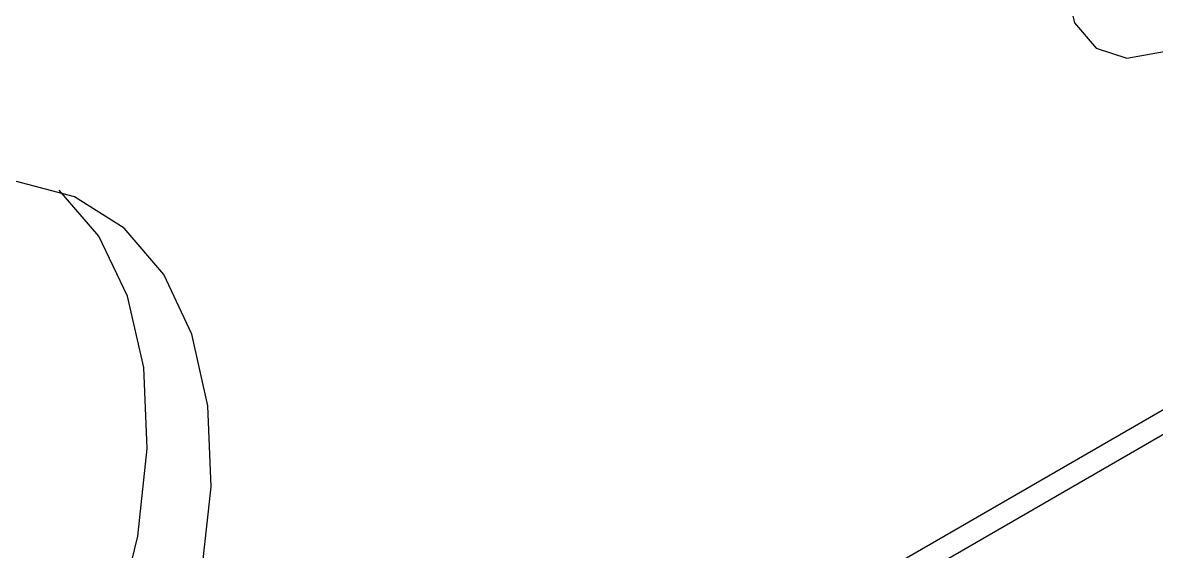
# Model space of a CAD drawing. Header units: inches. Extents: x -4.3 to 17.5, y -13.3 to 0.
# Drawn here: x 4.774 to 5.65, y -3.818 to -3.41 of the extents above; entities that cross this region are included whole.
import ezdxf

# ---------------------------------------------------------------- set-up
doc = ezdxf.new("R2010")
doc.units = ezdxf.units.IN
doc.header["$LTSCALE"] = 0.5
doc.header["$MEASUREMENT"] = 0
doc.layers.add('Housing', color=150, linetype='CONTINUOUS')
doc.layers.add('WallMount Bracket', color=190, linetype='CONTINUOUS')

msp = doc.modelspace()

# ---------------------------------------------------------------- linework, layer by layer
at = {"layer": 'Housing', "linetype": 'Continuous', "lineweight": 25, "transparency": 16777216, "flags": 128}
for points in [[(5.671429, -3.212461), (5.641582, -3.235443), (5.614969, -3.267438), (5.594474, -3.304978), (5.582318, -3.343996), (5.579819, -3.380263), (5.587248, -3.409848), (5.603799, -3.429547), (5.627678, -3.437225), (5.656299, -3.432049), (5.68656, -3.41458), (5.71518, -3.386711), (5.73906, -3.351463), (5.755611, -3.312655), (5.763039, -3.274492), (5.76054, -3.24111), (5.748385, -3.216127), (5.72789, -3.20225), (5.701277, -3.200982), (5.671429, -3.212461)], [(4.368692, -4.293094), (4.379128, -4.296245), (4.426802, -4.301694), (4.478814, -4.294258), (4.533487, -4.274176), (4.589056, -4.242096), (4.643729, -4.199054), (4.695742, -4.146439), (4.743415, -4.085947), (4.785211, -4.019531), (4.819782, -3.949334), (4.846012, -3.877621), (4.863054, -3.806706), (4.870359, -3.738876), (4.867691, -3.676321), (4.855136, -3.621058), (4.8331, -3.574872), (4.802292, -3.539252)], [(4.912372, -3.836299), (4.919817, -3.768535), (4.917329, -3.705992), (4.904987, -3.650677), (4.88319, -3.604369), (4.852636, -3.568557), (4.814309, -3.544392), (4.769439, -3.53265), (4.71947, -3.533708), (4.666007, -3.547534), (4.610769, -3.573681)]]:
    msp.add_lwpolyline(points, dxfattribs=at)
at = {"layer": 'WallMount Bracket', "linetype": 'Continuous', "lineweight": 25, "transparency": 16777216}
for p, q in [((5.874638, -3.582641), (4.132986, -4.587827)), ((4.160878, -4.590587), (5.88018, -3.5983))]:
    msp.add_line(p, q, dxfattribs=at)

doc.saveas('drawing.dxf')
